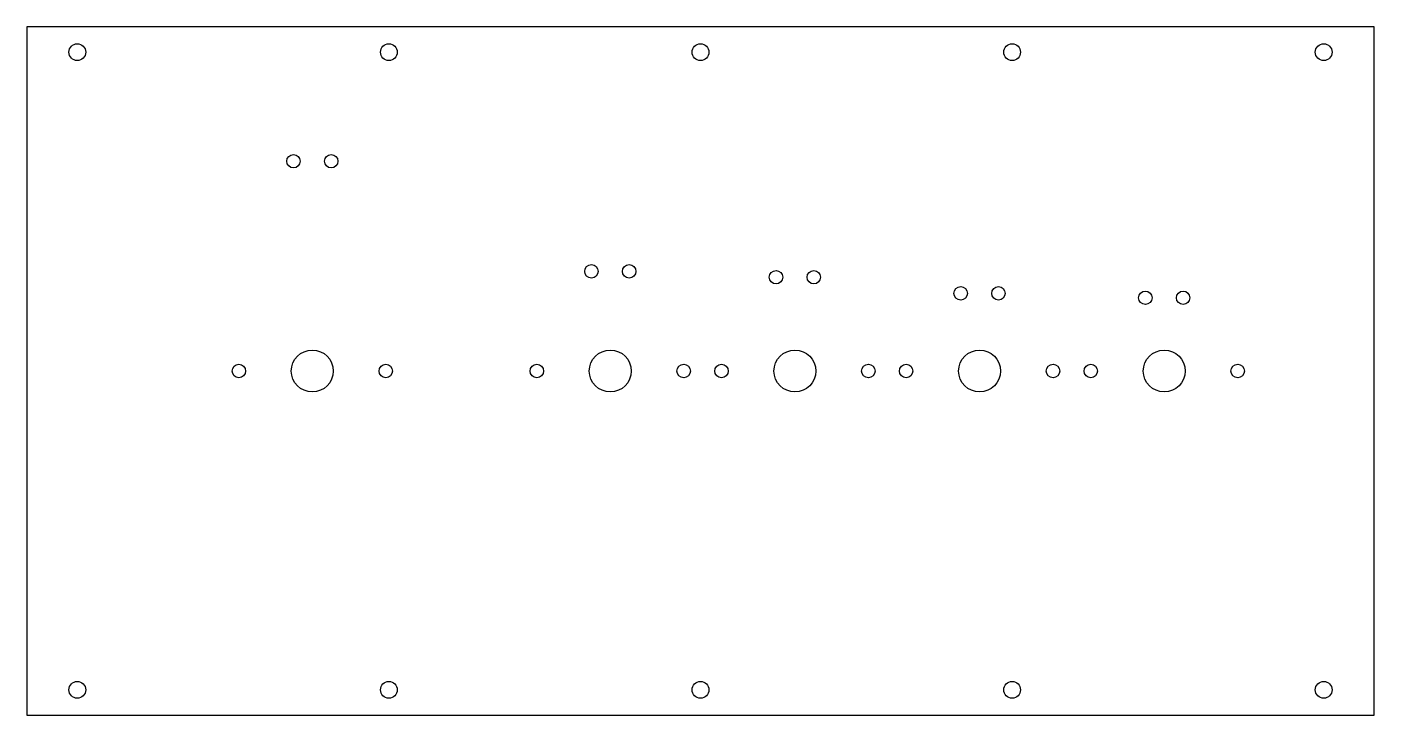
# Model space of a CAD drawing. Header units: millimetres. Extents: x -156 to 165, y -82 to 82.
import ezdxf

# ---------------------------------------------------------------- set-up
doc = ezdxf.new("R2010")
doc.units = ezdxf.units.MM
doc.layers.add('CUT', color=7, linetype='CONTINUOUS')

msp = doc.modelspace()

# ---------------------------------------------------------------- linework, layer by layer
at = {"layer": 'CUT'}
msp.add_lwpolyline([(-156, -82), (165, -82), (165, 82), (-156, 82)], close=True, dxfattribs=at)
for centre, radius in [((-144, 76), 2), ((-69.75, 76), 2), ((4.5, 76), 2), ((78.75, 76), 2), ((153, 76), 2), ((-92.5, 50), 1.6), ((-83.5, 50), 1.6), ((-21.5, 23.75), 1.6), ((-12.5, 23.75), 1.6), ((22.5, 22.35), 1.6), ((31.5, 22.35), 1.6), ((66.5, 18.5), 1.6), ((75.5, 18.5), 1.6), ((110.5, 17.45), 1.6), ((119.5, 17.45), 1.6), ((-88, 0), 5), ((-17, 0), 5), ((27, 0), 5), ((71, 0), 5), ((115, 0), 5), ((-105.5, 0), 1.6), ((-70.5, 0), 1.6), ((-34.5, 0), 1.6), ((0.5, 0), 1.6), ((9.5, 0), 1.6), ((44.5, 0), 1.6), ((53.5, 0), 1.6), ((88.5, 0), 1.6), ((97.5, 0), 1.6), ((132.5, 0), 1.6), ((-144, -76), 2), ((-69.75, -76), 2), ((4.5, -76), 2), ((78.75, -76), 2), ((153, -76), 2)]:
    msp.add_circle(centre, radius, dxfattribs=at)

doc.saveas('drawing.dxf')
